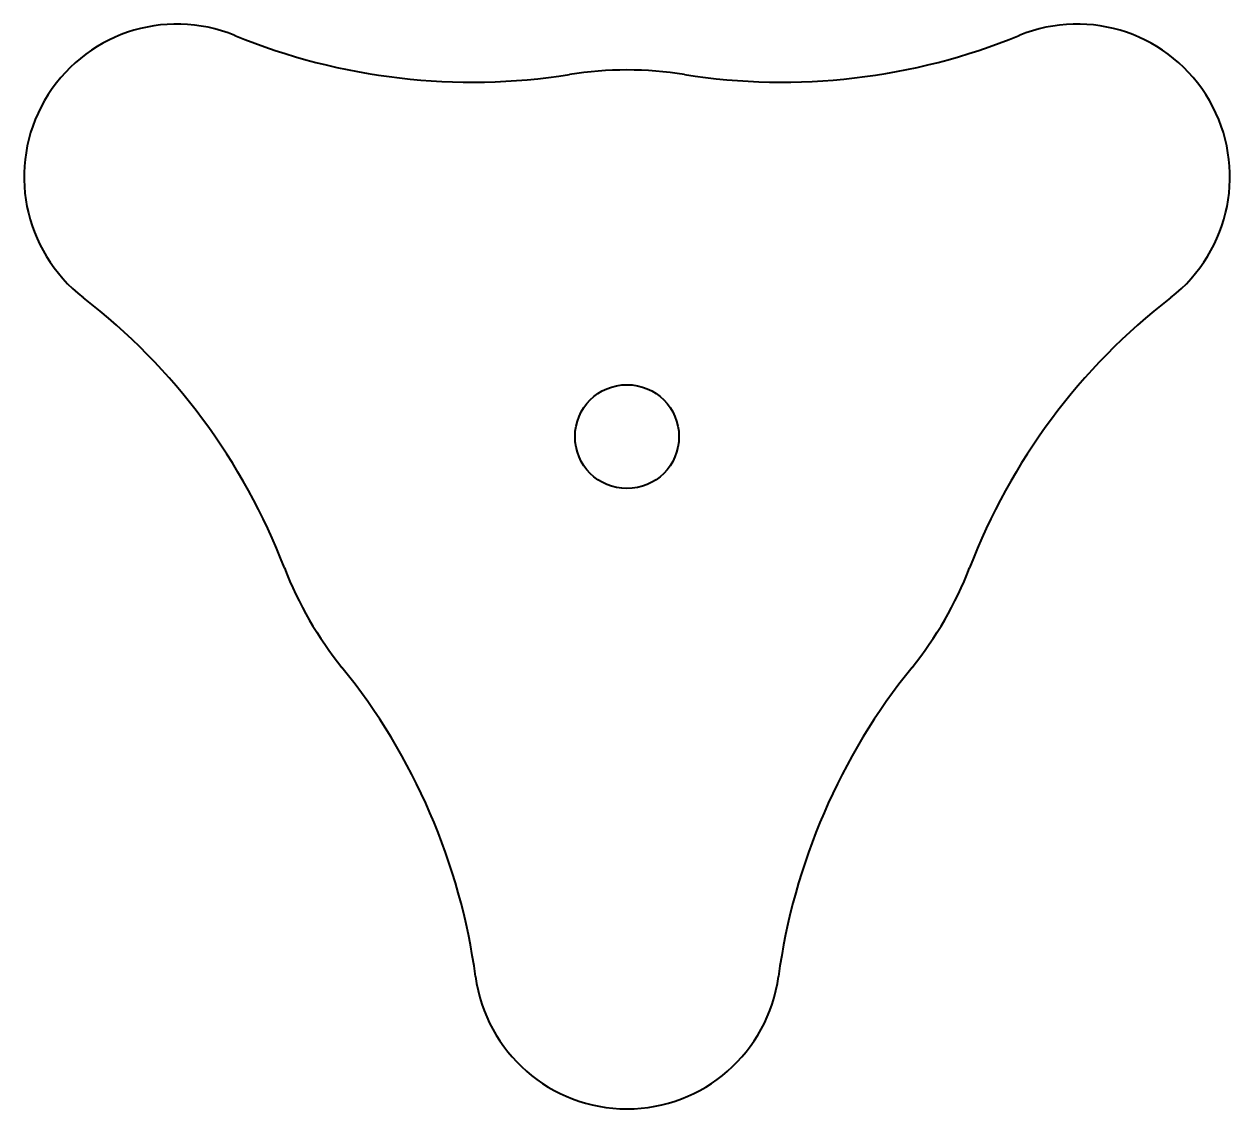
# Model space of a CAD drawing. Header units: inches. Extents: x -49.3 to 49.3, y -55 to 33.8.
import ezdxf

# ---------------------------------------------------------------- set-up
doc = ezdxf.new("R2010")
doc.units = ezdxf.units.IN
doc.header["$MEASUREMENT"] = 0
doc.layers.add('Visible', color=7, linetype='Continuous', lineweight=40)

msp = doc.modelspace()

# ---------------------------------------------------------------- linework, layer by layer
at = {"layer": 'Visible'}
msp.add_circle((0, 0), 4.25, dxfattribs=at)
for centre, radius, start, end in [((-36.806, 21.25), 12.5, 67.70939, 232.29061), ((36.806, 21.25), 12.5, 307.70939, 112.29061), ((-12.695, 80.066), 51.066, 247.70939, 279.00964), ((12.695, 80.066), 51.066, 260.99036, 292.29061), ((0, 0), 30, 80.99036, 99.00964), ((-75.687, -29.039), 51.066, 20.99036, 52.29061), ((75.687, -29.039), 51.066, 127.70939, 159.00964), ((0, 0), 30, 200.99036, 219.00964), ((0, 0), 30, 320.99036, 339.00964), ((-62.992, -51.027), 51.066, 7.70939, 39.00964), ((62.992, -51.027), 51.066, 140.99036, 172.29061), ((0, -42.5), 12.5, 187.70939, 352.29061)]:
    msp.add_arc(centre, radius, start, end, dxfattribs=at)

doc.saveas('drawing.dxf')
